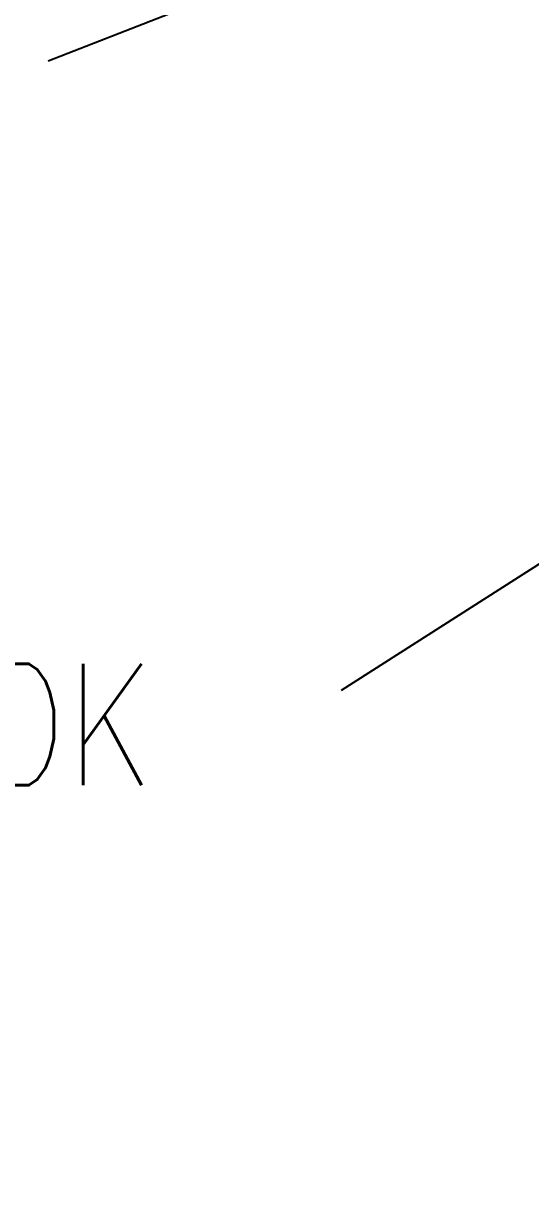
# Model space of a CAD drawing. Header units: metres. Extents: x 318500 to 325275, y 7408834 to 7428799.
# Drawn here: x 321599 to 321849, y 7421790 to 7422372 of the extents above; entities that cross this region are included whole.
import ezdxf

# ---------------------------------------------------------------- set-up
doc = ezdxf.new("R2010")
doc.units = ezdxf.units.M
doc.header["$MEASUREMENT"] = 0
doc.layers.add('_TEXTO_CONGELA', color=45, linetype='Continuous', plot=False)
doc.layers.add('Vias Primárias', color=230, linetype='Continuous')
doc.styles.add('ROMANS', font='romans', dxfattribs={"height": 0.2})

msp = doc.modelspace()

# ---------------------------------------------------------------- linework, layer by layer
at = {"layer": '_TEXTO_CONGELA'}
for p, q in [((321611.19, 7422354.05), (322059.09, 7422529.36)), ((321755.82, 7422043.59), (322157.48, 7422300.57))]:
    msp.add_line(p, q, dxfattribs=at)
at = {"layer": 'Vias Primárias'}
for points in [[(323715.64, 7420145.55, 0), (323709.04, 7420132.94)], [(323831.09, 7420001.79, 0), (323833.84, 7420008.44, 0.220888)]]:
    msp.add_lwpolyline(points, format="xyb", dxfattribs=at)

# ---------------------------------------------------------------- texts
at = {"layer": '_TEXTO_CONGELA', "style": 'ROMANS', "width": 0.8}
msp.add_text('KM115+699 OK', height=60, dxfattribs=at).set_placement((321149.15, 7421996.72))

doc.saveas('drawing.dxf')
